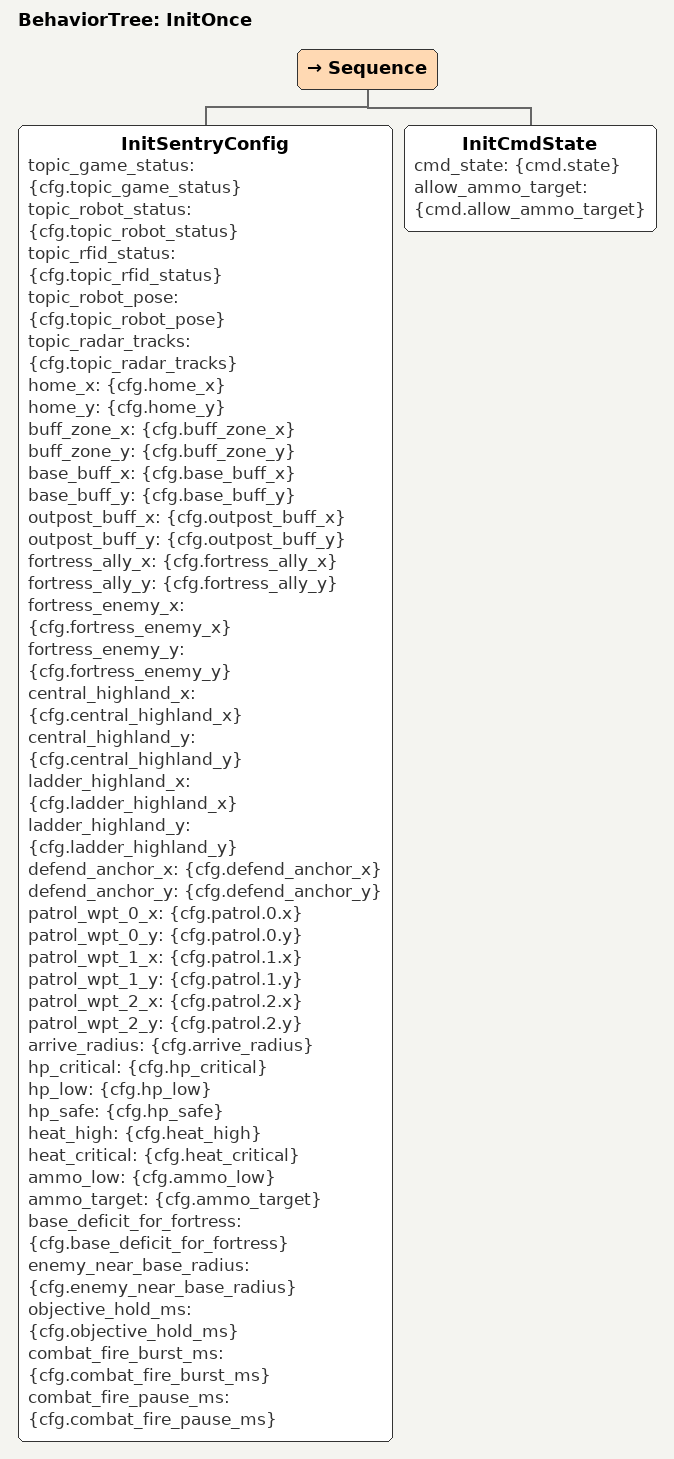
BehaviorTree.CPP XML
<?xml version="1.0" encoding="UTF-8"?>
<root BTCPP_format="4">

    <BehaviorTree ID="InitOnce">
        <Sequence>
            <InitSentryConfig
                topic_game_status="{cfg.topic_game_status}"
                topic_robot_status="{cfg.topic_robot_status}"
                topic_rfid_status="{cfg.topic_rfid_status}"
                topic_robot_pose="{cfg.topic_robot_pose}"
                topic_radar_tracks="{cfg.topic_radar_tracks}"

                home_x="{cfg.home_x}" home_y="{cfg.home_y}"
                buff_zone_x="{cfg.buff_zone_x}" buff_zone_y="{cfg.buff_zone_y}"
                base_buff_x="{cfg.base_buff_x}" base_buff_y="{cfg.base_buff_y}"
                outpost_buff_x="{cfg.outpost_buff_x}" outpost_buff_y="{cfg.outpost_buff_y}"
                fortress_ally_x="{cfg.fortress_ally_x}" fortress_ally_y="{cfg.fortress_ally_y}"
                fortress_enemy_x="{cfg.fortress_enemy_x}" fortress_enemy_y="{cfg.fortress_enemy_y}"
                central_highland_x="{cfg.central_highland_x}" central_highland_y="{cfg.central_highland_y}"
                ladder_highland_x="{cfg.ladder_highland_x}" ladder_highland_y="{cfg.ladder_highland_y}"
                defend_anchor_x="{cfg.defend_anchor_x}" defend_anchor_y="{cfg.defend_anchor_y}"
                patrol_wpt_0_x="{cfg.patrol.0.x}" patrol_wpt_0_y="{cfg.patrol.0.y}"
                patrol_wpt_1_x="{cfg.patrol.1.x}" patrol_wpt_1_y="{cfg.patrol.1.y}"
                patrol_wpt_2_x="{cfg.patrol.2.x}" patrol_wpt_2_y="{cfg.patrol.2.y}"

                arrive_radius="{cfg.arrive_radius}"
                hp_critical="{cfg.hp_critical}"
                hp_low="{cfg.hp_low}"
                hp_safe="{cfg.hp_safe}"
                heat_high="{cfg.heat_high}"
                heat_critical="{cfg.heat_critical}"
                ammo_low="{cfg.ammo_low}"
                ammo_target="{cfg.ammo_target}"
                base_deficit_for_fortress="{cfg.base_deficit_for_fortress}"
                enemy_near_base_radius="{cfg.enemy_near_base_radius}"
                objective_hold_ms="{cfg.objective_hold_ms}"
                combat_fire_burst_ms="{cfg.combat_fire_burst_ms}"
                combat_fire_pause_ms="{cfg.combat_fire_pause_ms}"
                />
            <InitCmdState cmd_state="{cmd.state}"
                          allow_ammo_target="{cmd.allow_ammo_target}"/>
        </Sequence>
    </BehaviorTree>

</root>
